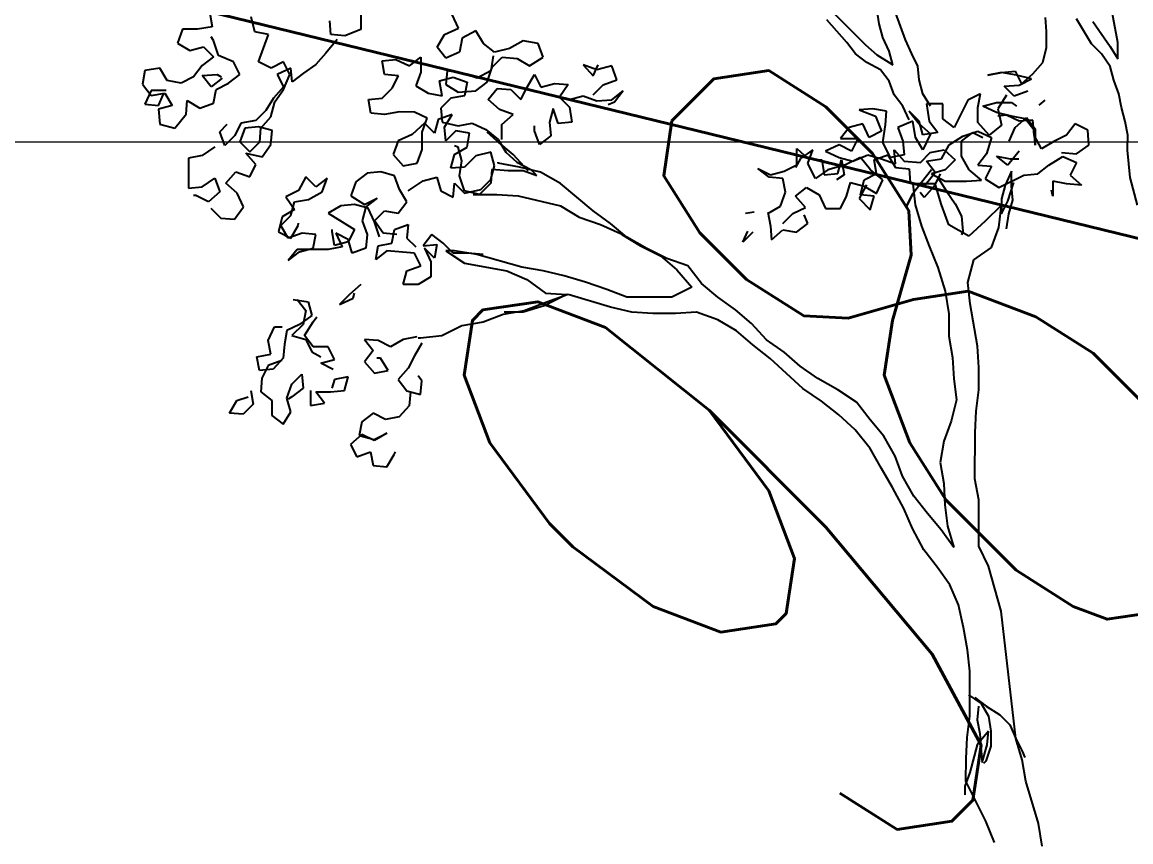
# Model space of a CAD drawing. Header units: millimetres. Extents: x 684983 to 685377, y 990360 to 990509.
# Drawn here: x 685062.654 to 685063.934, y 990445.231 to 990446.177 of the extents above; entities that cross this region are included whole.
import ezdxf

# ---------------------------------------------------------------- set-up
doc = ezdxf.new("R2010")
doc.units = ezdxf.units.MM
doc.header["$PDMODE"] = 35
doc.header["$PDSIZE"] = 0.2
for name, color, linetype, lineweight in [('BD', 1, 'Continuous', 40), ('grid', 8, 'Continuous', 9), ('GRID LEVELS', 7, 'Continuous', 13)]:
    doc.layers.add(name, color=color, linetype=linetype, lineweight=lineweight)
doc.layers.add('dim', color=7, linetype='Continuous')
doc.layers.add('TEAK', color=7, linetype='Continuous')
doc.styles.add('DIM', font='ARIALN.TTF', dxfattribs={"width": 0.8, "height": 1})
doc.styles.get("Standard").update_dxf_attribs({"font": 'RomanS'})
doc.dimstyles.get("Standard").update_dxf_attribs({"dimtxt": 1, "dimasz": 0.18, "dimexe": 0.18, "dimexo": 0.0625, "dimgap": 0.09, "dimtad": 0, "dimrnd": 0.05, "dimzin": 0, "dimdsep": 46, "dimtxsty": 'DIM', "dimcen": 0.09, "dimse1": 1, "dimse2": 1, "dimsd1": 1, "dimsd2": 1, "dimadec": 0, "dimazin": 0, "dimtfac": 1, "dimtix": 1, "dimtofl": 0, "dimtmove": 2, "dimatfit": 3, "dimfxl": 0, "dimtolj": 1, "dimtzin": 0, "dimarcsym": 0})

# ---------------------------------------------------------------- blocks, each defined once
blk = doc.blocks.new('*D27')
at = {"layer": 'Defpoints', "color": 0, "transparency": 16777216}
for p in [(685056.3962, 990448.8721), (685056.142, 990447.83), (685075.2439, 990443.1706)]:
    blk.add_point(p, dxfattribs=at)
at = {"layer": 'dim', "color": 0, "transparency": 16777216, "insert": (685065.9471, 990446.5424), "char_height": 1, "attachment_point": 5, "rotation": 346.2918, "style": 'DIM'}
blk.add_mtext('\\A1;19.65', dxfattribs=at)
blk = doc.blocks.new('A$C25655A80')
at = {"color": 62}
for p, q in [((-0.05552, 1.30454), (-0.06126, 1.33627)), ((-0.75437, 1.32729), (-0.75246, 1.31671)), ((-0.71977, 1.31284), (-0.72265, 1.32437)), ((-0.63805, 1.32718), (-0.63806, 1.31468)), ((-0.56308, 1.31558), (-0.56788, 1.32616)), ((-0.27372, 1.32685), (-0.24971, 1.30279)), ((-0.23912, 1.31913), (-0.24103, 1.33066)), ((-0.21894, 1.30661), (-0.22661, 1.32777)), ((-0.11031, 1.31324), (-0.11126, 1.32381)), ((-0.07571, 1.30359), (-0.08723, 1.32283)), ((-0.77553, 1.31481), (-0.77938, 1.30424)), ((-0.76399, 1.3148), (-0.77553, 1.31481)), ((-0.75246, 1.31671), (-0.76399, 1.3148)), ((-0.66114, 1.31086), (-0.66209, 1.32144)), ((-0.63806, 1.31468), (-0.65056, 1.30989)), ((-0.57366, 1.31078), (-0.56308, 1.31558)), ((-0.26413, 1.30473), (-0.27949, 1.32205)), ((-0.23624, 1.30855), (-0.23912, 1.31913)), ((-0.07473, 1.3209), (-0.06129, 1.30166)), ((-0.7515, 1.30614), (-0.75342, 1.30902)), ((-0.74767, 1.2946), (-0.7515, 1.30614)), ((-0.7092, 1.3109), (-0.71977, 1.31284)), ((-0.71691, 1.28976), (-0.7092, 1.3109)), ((-0.65633, 1.30701), (-0.665, 1.29644)), ((-0.65056, 1.30989), (-0.66114, 1.31086)), ((-0.57944, 1.30117), (-0.57366, 1.31078)), ((-0.5602, 1.30788), (-0.56214, 1.29731)), ((-0.54962, 1.31364), (-0.5602, 1.30788)), ((-0.54386, 1.30402), (-0.54962, 1.31364)), ((-0.5131, 1.30592), (-0.52368, 1.30016)), ((-0.50157, 1.30398), (-0.5131, 1.30592)), ((-0.23145, 1.29797), (-0.23624, 1.30855)), ((-0.21415, 1.29603), (-0.21894, 1.30661)), ((-0.11032, 1.30074), (-0.11031, 1.31324)), ((-0.77938, 1.30424), (-0.76978, 1.29846)), ((-0.76978, 1.29846), (-0.7592, 1.30134)), ((-0.7592, 1.30134), (-0.75152, 1.29364)), ((-0.57271, 1.29251), (-0.57944, 1.30117)), ((-0.56214, 1.29731), (-0.57271, 1.29251)), ((-0.53522, 1.29729), (-0.54386, 1.30402)), ((-0.52368, 1.30016), (-0.53522, 1.29729)), ((-0.49773, 1.29341), (-0.50157, 1.30398)), ((-0.2574, 1.29607), (-0.26413, 1.30473)), ((-0.24971, 1.30279), (-0.24106, 1.29509)), ((-0.22857, 1.28739), (-0.23145, 1.29797)), ((-0.11321, 1.28921), (-0.11032, 1.30074)), ((-0.06803, 1.2959), (-0.07571, 1.30359)), ((-0.06129, 1.30166), (-0.05553, 1.29204)), ((-0.05553, 1.29204), (-0.05552, 1.30454)), ((-0.75152, 1.29364), (-0.76017, 1.28692)), ((-0.73614, 1.28978), (-0.74767, 1.2946)), ((-0.73134, 1.28016), (-0.73614, 1.28978)), ((-0.7073, 1.28495), (-0.71691, 1.28976)), ((-0.69769, 1.28974), (-0.7073, 1.28495)), ((-0.69289, 1.28013), (-0.69769, 1.28974)), ((-0.665, 1.29644), (-0.67269, 1.2878)), ((-0.62174, 1.29064), (-0.61117, 1.29159)), ((-0.61983, 1.28006), (-0.62174, 1.29064)), ((-0.61117, 1.29159), (-0.6006, 1.28677)), ((-0.6006, 1.28677), (-0.59194, 1.29349)), ((-0.59194, 1.29349), (-0.59195, 1.28196)), ((-0.53618, 1.2944), (-0.53812, 1.28287)), ((-0.53715, 1.28575), (-0.52945, 1.29344)), ((-0.52945, 1.29344), (-0.51792, 1.29246)), ((-0.51792, 1.29246), (-0.50831, 1.28669)), ((-0.50831, 1.28669), (-0.49773, 1.29341)), ((-0.24876, 1.28933), (-0.2574, 1.29607)), ((-0.23819, 1.28356), (-0.24876, 1.28933)), ((-0.24106, 1.29509), (-0.23145, 1.28932)), ((-0.23145, 1.28932), (-0.22857, 1.28739)), ((-0.20935, 1.28641), (-0.21415, 1.29603)), ((-0.12091, 1.28056), (-0.11321, 1.28921)), ((-0.06131, 1.28628), (-0.06803, 1.2959)), ((-0.8044, 1.28311), (-0.80633, 1.27254)), ((-0.79286, 1.28503), (-0.8044, 1.28311)), ((-0.7871, 1.27541), (-0.79286, 1.28503)), ((-0.76017, 1.28692), (-0.76691, 1.27827)), ((-0.76018, 1.27923), (-0.74864, 1.28018)), ((-0.74864, 1.28018), (-0.74576, 1.27825)), ((-0.74, 1.27344), (-0.73134, 1.28016)), ((-0.69192, 1.28493), (-0.7025, 1.28014)), ((-0.7025, 1.28014), (-0.6977, 1.27052)), ((-0.69771, 1.2686), (-0.69289, 1.28013)), ((-0.69097, 1.27436), (-0.69192, 1.28493)), ((-0.68231, 1.28108), (-0.69097, 1.27436)), ((-0.67269, 1.2878), (-0.68231, 1.28108)), ((-0.60926, 1.27909), (-0.61983, 1.28006)), ((-0.59195, 1.28196), (-0.5958, 1.27139)), ((-0.57176, 1.2829), (-0.57273, 1.27233)), ((-0.56023, 1.28097), (-0.57176, 1.2829)), ((-0.5487, 1.27711), (-0.56023, 1.28097)), ((-0.53812, 1.28287), (-0.5487, 1.27711)), ((-0.54101, 1.27422), (-0.53715, 1.28575)), ((-0.46698, 1.28761), (-0.45929, 1.27895)), ((-0.4564, 1.28376), (-0.46698, 1.28761)), ((-0.45929, 1.27895), (-0.45544, 1.2876)), ((-0.44487, 1.28663), (-0.4564, 1.28376)), ((-0.44103, 1.27605), (-0.44487, 1.28663)), ((-0.23147, 1.2749), (-0.23819, 1.28356)), ((-0.2084, 1.27584), (-0.20935, 1.28641)), ((-0.15552, 1.27964), (-0.14494, 1.28155)), ((-0.14494, 1.28155), (-0.15552, 1.27964)), ((-0.14494, 1.28155), (-0.13437, 1.2825)), ((-0.13341, 1.27962), (-0.14494, 1.28155)), ((-0.13437, 1.2825), (-0.12957, 1.27288)), ((-0.12957, 1.27288), (-0.12091, 1.28056)), ((-0.05843, 1.2757), (-0.06131, 1.28628)), ((-0.80633, 1.27254), (-0.79961, 1.26388)), ((-0.77653, 1.27347), (-0.7871, 1.27541)), ((-0.76691, 1.27827), (-0.77653, 1.27347)), ((-0.75346, 1.27057), (-0.76018, 1.27923)), ((-0.7448, 1.27729), (-0.75346, 1.27057)), ((-0.74962, 1.26864), (-0.74, 1.27344)), ((-0.61407, 1.26948), (-0.60926, 1.27909)), ((-0.57754, 1.27522), (-0.56696, 1.27809)), ((-0.57562, 1.26368), (-0.57754, 1.27522)), ((-0.57273, 1.27233), (-0.56312, 1.26655)), ((-0.56696, 1.27809), (-0.55639, 1.27423)), ((-0.55639, 1.27423), (-0.55832, 1.26366)), ((-0.54967, 1.2675), (-0.54101, 1.27422)), ((-0.51025, 1.27035), (-0.50447, 1.27995)), ((-0.50447, 1.27995), (-0.49968, 1.27034)), ((-0.49968, 1.27034), (-0.4891, 1.27321)), ((-0.4891, 1.27321), (-0.47853, 1.27224)), ((-0.47853, 1.27224), (-0.48526, 1.26263)), ((-0.45931, 1.26453), (-0.45161, 1.27222)), ((-0.45161, 1.27222), (-0.44103, 1.27605)), ((-0.22763, 1.26432), (-0.23147, 1.2749)), ((-0.20552, 1.26526), (-0.2084, 1.27584)), ((-0.14303, 1.27097), (-0.1315, 1.27192)), ((-0.12188, 1.27672), (-0.13341, 1.27962)), ((-0.1315, 1.27192), (-0.12188, 1.27672)), ((-0.0546, 1.26512), (-0.05843, 1.2757)), ((-0.7996, 1.26773), (-0.80442, 1.25716)), ((-0.79961, 1.26388), (-0.78903, 1.2658)), ((-0.78807, 1.26772), (-0.7996, 1.26773)), ((-0.79385, 1.25619), (-0.78999, 1.26484)), ((-0.78903, 1.2658), (-0.78327, 1.25618)), ((-0.75155, 1.25807), (-0.74962, 1.26864)), ((-0.6977, 1.27052), (-0.7054, 1.26187)), ((-0.70444, 1.25899), (-0.69771, 1.2686)), ((-0.62177, 1.2618), (-0.61407, 1.26948)), ((-0.5958, 1.27139), (-0.5862, 1.26561)), ((-0.5862, 1.26561), (-0.57562, 1.26368)), ((-0.55832, 1.26366), (-0.5689, 1.26175)), ((-0.56312, 1.26655), (-0.54967, 1.2675)), ((-0.54006, 1.26076), (-0.53332, 1.26941)), ((-0.53332, 1.26941), (-0.52275, 1.26844)), ((-0.52275, 1.26844), (-0.51507, 1.26074)), ((-0.51507, 1.26074), (-0.51025, 1.27035)), ((-0.47757, 1.2607), (-0.467, 1.26358)), ((-0.467, 1.26358), (-0.45643, 1.25972)), ((-0.44489, 1.26067), (-0.43623, 1.2674)), ((-0.43623, 1.2674), (-0.44297, 1.25875)), ((-0.22091, 1.25566), (-0.22763, 1.26432)), ((-0.19976, 1.25564), (-0.20552, 1.26526)), ((-0.1613, 1.26522), (-0.17092, 1.26042)), ((-0.16323, 1.25465), (-0.1613, 1.26522)), ((-0.14112, 1.26424), (-0.14785, 1.25367)), ((-0.13535, 1.26327), (-0.14303, 1.27097)), ((-0.12477, 1.26711), (-0.13535, 1.26327)), ((-0.05268, 1.25455), (-0.0546, 1.26512)), ((-0.80442, 1.25716), (-0.79385, 1.25619)), ((-0.78327, 1.25618), (-0.79385, 1.2533)), ((-0.7727, 1.24944), (-0.77173, 1.26001)), ((-0.77173, 1.26001), (-0.76213, 1.25424)), ((-0.76213, 1.25424), (-0.75155, 1.25807)), ((-0.7054, 1.26187), (-0.71118, 1.25227)), ((-0.70734, 1.24746), (-0.70444, 1.25899)), ((-0.63234, 1.26085), (-0.62177, 1.2618)), ((-0.63043, 1.25027), (-0.63234, 1.26085)), ((-0.5689, 1.26175), (-0.57659, 1.25407)), ((-0.53141, 1.25306), (-0.54006, 1.26076)), ((-0.48526, 1.26263), (-0.47758, 1.25494)), ((-0.47758, 1.25494), (-0.47567, 1.2434)), ((-0.45643, 1.25972), (-0.44489, 1.26067)), ((-0.44297, 1.25875), (-0.44778, 1.25683)), ((-0.21611, 1.24508), (-0.22091, 1.25566)), ((-0.20264, 1.25757), (-0.20073, 1.24411)), ((-0.19015, 1.25756), (-0.20264, 1.25757)), ((-0.19016, 1.24602), (-0.19015, 1.25756)), ((-0.17092, 1.26042), (-0.18151, 1.23928)), ((-0.16324, 1.24311), (-0.16323, 1.25465)), ((-0.15939, 1.25561), (-0.14881, 1.25848)), ((-0.14882, 1.25079), (-0.15939, 1.25561)), ((-0.14881, 1.25848), (-0.13728, 1.25847)), ((-0.13728, 1.25847), (-0.13343, 1.25558)), ((-0.11613, 1.25653), (-0.11132, 1.26037)), ((-0.04981, 1.24397), (-0.05268, 1.25455)), ((-0.79385, 1.2533), (-0.7929, 1.24177)), ((-0.78137, 1.23887), (-0.7727, 1.24944)), ((-0.71118, 1.25227), (-0.71888, 1.24458)), ((-0.71504, 1.23881), (-0.70734, 1.24746)), ((-0.61986, 1.2493), (-0.63043, 1.25027)), ((-0.60832, 1.25121), (-0.61986, 1.2493)), ((-0.59678, 1.2512), (-0.60832, 1.25121)), ((-0.58718, 1.24638), (-0.59678, 1.2512)), ((-0.59103, 1.23581), (-0.58718, 1.24638)), ((-0.56795, 1.24925), (-0.57853, 1.24542)), ((-0.57659, 1.25407), (-0.57564, 1.24349)), ((-0.57372, 1.23964), (-0.56795, 1.24925)), ((-0.52084, 1.24921), (-0.53141, 1.25306)), ((-0.5295, 1.24153), (-0.52084, 1.24921)), ((-0.49008, 1.25399), (-0.49297, 1.24341)), ((-0.48624, 1.24245), (-0.49008, 1.25399)), ((-0.24398, 1.25376), (-0.25456, 1.25281)), ((-0.25456, 1.25281), (-0.24207, 1.24799)), ((-0.23341, 1.25183), (-0.24398, 1.25376)), ((-0.24207, 1.24799), (-0.23727, 1.23645)), ((-0.23438, 1.24126), (-0.23341, 1.25183)), ((-0.21611, 1.25181), (-0.20843, 1.24219)), ((-0.20843, 1.24412), (-0.21611, 1.25181)), ((-0.18151, 1.23928), (-0.19016, 1.24602)), ((-0.13729, 1.2479), (-0.14882, 1.25079)), ((-0.14113, 1.24886), (-0.14786, 1.24791)), ((-0.14785, 1.25367), (-0.14498, 1.24117)), ((-0.13152, 1.24405), (-0.14113, 1.24886)), ((-0.12671, 1.24596), (-0.13729, 1.2479)), ((-0.13441, 1.23924), (-0.12575, 1.24692)), ((-0.11999, 1.23731), (-0.12671, 1.24596)), ((-0.12575, 1.24692), (-0.11903, 1.23827)), ((-0.7929, 1.24177), (-0.78137, 1.23887)), ((-0.74676, 1.23596), (-0.74099, 1.24172)), ((-0.73041, 1.24267), (-0.73523, 1.23306)), ((-0.72753, 1.23882), (-0.73139, 1.22825)), ((-0.71888, 1.24458), (-0.73041, 1.24267)), ((-0.71696, 1.23977), (-0.72753, 1.23882)), ((-0.70639, 1.23688), (-0.71696, 1.23977)), ((-0.71601, 1.22824), (-0.71504, 1.23881)), ((-0.5891, 1.24254), (-0.59872, 1.2339)), ((-0.58142, 1.23484), (-0.5891, 1.24254)), ((-0.57853, 1.24542), (-0.58142, 1.23484)), ((-0.57564, 1.24349), (-0.56315, 1.2406)), ((-0.57277, 1.22907), (-0.57372, 1.23964)), ((-0.56315, 1.2406), (-0.55257, 1.24251)), ((-0.55257, 1.24251), (-0.542, 1.23769)), ((-0.542, 1.23769), (-0.5324, 1.22999)), ((-0.52951, 1.22999), (-0.5295, 1.24153)), ((-0.50451, 1.2367), (-0.50451, 1.24054)), ((-0.49297, 1.24341), (-0.49202, 1.23284)), ((-0.47567, 1.2434), (-0.48624, 1.24245)), ((-0.26226, 1.23936), (-0.269, 1.23071)), ((-0.25169, 1.24223), (-0.26226, 1.23936)), ((-0.24689, 1.23165), (-0.25169, 1.24223)), ((-0.23632, 1.2278), (-0.23438, 1.24126)), ((-0.21323, 1.24412), (-0.22477, 1.23932)), ((-0.22477, 1.23932), (-0.22094, 1.22875)), ((-0.21132, 1.23162), (-0.21323, 1.24412)), ((-0.20555, 1.23354), (-0.20843, 1.24412)), ((-0.20843, 1.24219), (-0.19978, 1.23449)), ((-0.20073, 1.24411), (-0.19401, 1.23545)), ((-0.1546, 1.23349), (-0.16324, 1.24311)), ((-0.14498, 1.24117), (-0.1546, 1.23349)), ((-0.13923, 1.22867), (-0.13441, 1.23924)), ((-0.12095, 1.245), (-0.13152, 1.24405)), ((-0.12, 1.23346), (-0.12095, 1.245)), ((-0.11903, 1.23827), (-0.11904, 1.22577)), ((-0.08826, 1.24208), (-0.095, 1.23344)), ((-0.07866, 1.23727), (-0.08826, 1.24208)), ((-0.0479, 1.23339), (-0.04981, 1.24397)), ((-0.74293, 1.22538), (-0.74676, 1.23596)), ((-0.73523, 1.23306), (-0.74293, 1.22538)), ((-0.70736, 1.22631), (-0.70639, 1.23688)), ((-0.6093, 1.2291), (-0.61316, 1.21853)), ((-0.59872, 1.2339), (-0.6093, 1.2291)), ((-0.59104, 1.22236), (-0.59103, 1.23581)), ((-0.56507, 1.23675), (-0.57277, 1.22907)), ((-0.5545, 1.23482), (-0.56507, 1.23675)), ((-0.55643, 1.22425), (-0.5545, 1.23482)), ((-0.53336, 1.22903), (-0.54104, 1.23577)), ((-0.52087, 1.21845), (-0.53336, 1.22903)), ((-0.5324, 1.22999), (-0.52664, 1.22037)), ((-0.50068, 1.22612), (-0.50451, 1.2367)), ((-0.49202, 1.23284), (-0.50068, 1.22612)), ((-0.269, 1.23071), (-0.25554, 1.2307)), ((-0.25554, 1.2307), (-0.26036, 1.22109)), ((-0.23727, 1.23645), (-0.24689, 1.23165)), ((-0.20556, 1.222), (-0.21132, 1.23162)), ((-0.19978, 1.23449), (-0.20556, 1.222)), ((-0.19401, 1.23545), (-0.20555, 1.23354)), ((-0.18537, 1.22583), (-0.17479, 1.23255)), ((-0.17575, 1.2287), (-0.1671, 1.23543)), ((-0.17479, 1.23255), (-0.16325, 1.23638)), ((-0.1671, 1.23543), (-0.15941, 1.23157)), ((-0.16325, 1.23638), (-0.15268, 1.23157)), ((-0.15268, 1.23157), (-0.15654, 1.21907)), ((-0.11424, 1.22288), (-0.12, 1.23346)), ((-0.11904, 1.22577), (-0.11999, 1.23731)), ((-0.095, 1.23344), (-0.10462, 1.22864)), ((-0.0777, 1.22573), (-0.07866, 1.23727)), ((-0.04791, 1.22186), (-0.0479, 1.23339)), ((-0.75062, 1.22442), (-0.76024, 1.2177)), ((-0.73139, 1.22825), (-0.7237, 1.22055)), ((-0.7237, 1.22055), (-0.71601, 1.22824)), ((-0.71409, 1.2167), (-0.70736, 1.22631)), ((-0.5949, 1.21179), (-0.59104, 1.22236)), ((-0.56316, 1.22425), (-0.56605, 1.22522)), ((-0.56605, 1.21849), (-0.55643, 1.22425)), ((-0.56029, 1.21368), (-0.56316, 1.22425)), ((-0.53817, 1.22038), (-0.54971, 1.21751)), ((-0.5353, 1.20981), (-0.53817, 1.22038)), ((-0.52664, 1.22037), (-0.51799, 1.21268)), ((-0.30266, 1.21056), (-0.30265, 1.22305)), ((-0.30265, 1.22305), (-0.29401, 1.21535)), ((-0.29016, 1.22208), (-0.29978, 1.21536)), ((-0.29401, 1.21151), (-0.29016, 1.22208)), ((-0.26997, 1.22591), (-0.28054, 1.22111)), ((-0.28054, 1.22111), (-0.26997, 1.21629)), ((-0.26036, 1.22109), (-0.26997, 1.22591)), ((-0.23056, 1.21626), (-0.23632, 1.2278)), ((-0.22767, 1.22202), (-0.21999, 1.21336)), ((-0.22672, 1.21145), (-0.22767, 1.22202)), ((-0.22094, 1.22875), (-0.21998, 1.21817)), ((-0.1998, 1.22008), (-0.18922, 1.22199)), ((-0.19115, 1.21526), (-0.18537, 1.22583)), ((-0.18922, 1.22199), (-0.18057, 1.21429)), ((-0.17577, 1.21717), (-0.17575, 1.2287)), ((-0.13154, 1.22097), (-0.1402, 1.21041)), ((-0.10462, 1.22864), (-0.11424, 1.22288)), ((-0.08732, 1.21901), (-0.0777, 1.22573)), ((-0.046, 1.20071), (-0.04791, 1.22186)), ((-0.77081, 1.21579), (-0.77083, 1.19272)), ((-0.76024, 1.2177), (-0.77081, 1.21579)), ((-0.72659, 1.2196), (-0.71409, 1.2167)), ((-0.71891, 1.21094), (-0.72659, 1.2196)), ((-0.61316, 1.21853), (-0.60547, 1.20987)), ((-0.60547, 1.20987), (-0.5949, 1.21179)), ((-0.56895, 1.20792), (-0.56605, 1.21849)), ((-0.56222, 1.20214), (-0.56029, 1.21368)), ((-0.54971, 1.21751), (-0.55837, 1.20887)), ((-0.50935, 1.20594), (-0.52087, 1.21845)), ((-0.51799, 1.21268), (-0.50742, 1.2069)), ((-0.29978, 1.21536), (-0.30363, 1.20863)), ((-0.29401, 1.21535), (-0.28343, 1.21438)), ((-0.28343, 1.21438), (-0.28152, 1.20285)), ((-0.27095, 1.2038), (-0.26805, 1.21437)), ((-0.26997, 1.21629), (-0.2594, 1.2134)), ((-0.26805, 1.21437), (-0.26614, 1.20283)), ((-0.25363, 1.21628), (-0.26517, 1.21052)), ((-0.2594, 1.2134), (-0.24786, 1.2182)), ((-0.24595, 1.20666), (-0.25363, 1.21628)), ((-0.24786, 1.2182), (-0.23729, 1.2153)), ((-0.24306, 1.21435), (-0.23248, 1.21818)), ((-0.24115, 1.20377), (-0.24306, 1.21435)), ((-0.23729, 1.2153), (-0.22672, 1.21145)), ((-0.23248, 1.21818), (-0.22672, 1.20856)), ((-0.21998, 1.21817), (-0.23056, 1.21626)), ((-0.21999, 1.21336), (-0.20749, 1.21239)), ((-0.20749, 1.21239), (-0.1998, 1.22008)), ((-0.20269, 1.21335), (-0.19115, 1.21526)), ((-0.19596, 1.20469), (-0.20269, 1.21335)), ((-0.18057, 1.21429), (-0.18827, 1.20661)), ((-0.17001, 1.20659), (-0.17577, 1.21717)), ((-0.15654, 1.21907), (-0.16327, 1.21043)), ((-0.14885, 1.21714), (-0.13828, 1.21521)), ((-0.1402, 1.21041), (-0.14885, 1.21714)), ((-0.13828, 1.21521), (-0.13155, 1.21521)), ((-0.10848, 1.21038), (-0.0979, 1.2171)), ((-0.09886, 1.21998), (-0.08732, 1.21901)), ((-0.0979, 1.2171), (-0.08733, 1.21228)), ((-0.08733, 1.21228), (-0.09215, 1.20267)), ((-0.74199, 1.19654), (-0.73429, 1.20518)), ((-0.73429, 1.20518), (-0.72372, 1.20133)), ((-0.72372, 1.20133), (-0.71891, 1.21094)), ((-0.63336, 1.20413), (-0.64201, 1.19741)), ((-0.62278, 1.20508), (-0.63336, 1.20413)), ((-0.61221, 1.20219), (-0.62278, 1.20508)), ((-0.55837, 1.20887), (-0.56895, 1.20792)), ((-0.53722, 1.20693), (-0.5382, 1.19635)), ((-0.53819, 1.19924), (-0.5353, 1.20981)), ((-0.52473, 1.20595), (-0.53722, 1.20693)), ((-0.51319, 1.20594), (-0.52473, 1.20595)), ((-0.50262, 1.20209), (-0.51319, 1.20594)), ((-0.50742, 1.2069), (-0.50358, 1.20305)), ((-0.33247, 1.2077), (-0.32286, 1.20288)), ((-0.32382, 1.20096), (-0.33247, 1.2077)), ((-0.32286, 1.20288), (-0.31228, 1.20576)), ((-0.31228, 1.20576), (-0.30266, 1.21056)), ((-0.28825, 1.19997), (-0.29401, 1.21151)), ((-0.27863, 1.20669), (-0.28825, 1.19997)), ((-0.28152, 1.20285), (-0.27095, 1.2038)), ((-0.26517, 1.21052), (-0.27863, 1.20669)), ((-0.25076, 1.19897), (-0.24115, 1.20377)), ((-0.23634, 1.19896), (-0.24595, 1.20666)), ((-0.22672, 1.20856), (-0.21615, 1.20759)), ((-0.21615, 1.20759), (-0.2152, 1.19702)), ((-0.19885, 1.20662), (-0.20655, 1.19701)), ((-0.20366, 1.19508), (-0.19596, 1.20469)), ((-0.18827, 1.20661), (-0.19885, 1.20373)), ((-0.19885, 1.20373), (-0.18828, 1.19795)), ((-0.19212, 1.20373), (-0.19694, 1.19412)), ((-0.1604, 1.19889), (-0.17001, 1.20659)), ((-0.16327, 1.21043), (-0.1527, 1.20946)), ((-0.1527, 1.20946), (-0.15752, 1.19985)), ((-0.13732, 1.2056), (-0.14214, 1.19503)), ((-0.13733, 1.19406), (-0.13732, 1.2056)), ((-0.12771, 1.20271), (-0.11714, 1.20366)), ((-0.11714, 1.20366), (-0.10848, 1.21038)), ((-0.76026, 1.19367), (-0.75064, 1.20039)), ((-0.75064, 1.20039), (-0.7468, 1.18981)), ((-0.73335, 1.18884), (-0.74199, 1.19654)), ((-0.68046, 1.20129), (-0.68624, 1.19072)), ((-0.67278, 1.19359), (-0.68046, 1.20129)), ((-0.66412, 1.20031), (-0.67278, 1.19359)), ((-0.66798, 1.18974), (-0.66412, 1.20031)), ((-0.64201, 1.19741), (-0.64587, 1.18684)), ((-0.60837, 1.19161), (-0.61221, 1.20219)), ((-0.60165, 1.19064), (-0.5901, 1.19832)), ((-0.5901, 1.19832), (-0.57953, 1.2012)), ((-0.57953, 1.2012), (-0.57665, 1.19062)), ((-0.56704, 1.1858), (-0.56607, 1.19638)), ((-0.56607, 1.19638), (-0.55839, 1.18868)), ((-0.55839, 1.1906), (-0.56222, 1.20214)), ((-0.5382, 1.19635), (-0.54685, 1.18771)), ((-0.54589, 1.19155), (-0.53819, 1.19924)), ((-0.31325, 1.19999), (-0.32382, 1.20096)), ((-0.31133, 1.18942), (-0.31325, 1.19999)), ((-0.26614, 1.20283), (-0.27191, 1.19899)), ((-0.26423, 1.18649), (-0.26134, 1.19706)), ((-0.26134, 1.19706), (-0.25077, 1.19417)), ((-0.24884, 1.19513), (-0.25462, 1.18456)), ((-0.25366, 1.18744), (-0.25076, 1.19897)), ((-0.24116, 1.18839), (-0.23634, 1.19896)), ((-0.2152, 1.19702), (-0.20366, 1.19508)), ((-0.20655, 1.19701), (-0.21328, 1.18836)), ((-0.19405, 1.20084), (-0.18733, 1.19026)), ((-0.18828, 1.19795), (-0.17194, 1.19794)), ((-0.17194, 1.19794), (-0.1604, 1.19889)), ((-0.15752, 1.19985), (-0.14695, 1.19311)), ((-0.14695, 1.19311), (-0.12771, 1.20271)), ((-0.14214, 1.19503), (-0.14503, 1.18446)), ((-0.14023, 1.18253), (-0.13541, 1.19694)), ((-0.10561, 1.19788), (-0.10562, 1.18634)), ((-0.09504, 1.19595), (-0.10561, 1.19788)), ((-0.0835, 1.19497), (-0.09504, 1.19595)), ((-0.09215, 1.20267), (-0.0835, 1.19497)), ((-0.04026, 1.17955), (-0.046, 1.20071)), ((-0.77083, 1.19272), (-0.76026, 1.19367)), ((-0.76507, 1.18695), (-0.76699, 1.18695)), ((-0.75546, 1.18213), (-0.76507, 1.18695)), ((-0.7468, 1.18981), (-0.75546, 1.18213)), ((-0.72855, 1.17826), (-0.73335, 1.18884)), ((-0.68624, 1.19072), (-0.69586, 1.18592)), ((-0.67856, 1.18398), (-0.66798, 1.18974)), ((-0.64587, 1.18684), (-0.6353, 1.1801)), ((-0.60262, 1.18199), (-0.60837, 1.19161)), ((-0.57665, 1.19062), (-0.56704, 1.1858)), ((-0.55839, 1.18868), (-0.54589, 1.19155)), ((-0.54685, 1.18771), (-0.55839, 1.1906)), ((-0.55166, 1.18771), (-0.5334, 1.1877)), ((-0.5334, 1.1877), (-0.51706, 1.18672)), ((-0.51706, 1.18672), (-0.48438, 1.179)), ((-0.31519, 1.17884), (-0.31133, 1.18942)), ((-0.30365, 1.18652), (-0.29499, 1.19325)), ((-0.29596, 1.17787), (-0.30365, 1.18652)), ((-0.29499, 1.19325), (-0.28538, 1.18747)), ((-0.28538, 1.18747), (-0.28058, 1.17689)), ((-0.26905, 1.17688), (-0.26423, 1.18649)), ((-0.24308, 1.18647), (-0.25366, 1.18744)), ((-0.25077, 1.19417), (-0.24116, 1.18839)), ((-0.24598, 1.1759), (-0.24308, 1.18647)), ((-0.2181, 1.17876), (-0.21328, 1.18836)), ((-0.21328, 1.18836), (-0.2181, 1.17876)), ((-0.20463, 1.18547), (-0.20751, 1.18932)), ((-0.19694, 1.19412), (-0.20463, 1.18547)), ((-0.18733, 1.19026), (-0.18061, 1.18064)), ((-0.13638, 1.18349), (-0.13733, 1.19406)), ((-0.10562, 1.18634), (-0.10658, 1.19115)), ((-0.73529, 1.16865), (-0.72855, 1.17826)), ((-0.69586, 1.18592), (-0.68914, 1.1763)), ((-0.69203, 1.1715), (-0.68913, 1.18207)), ((-0.68913, 1.18207), (-0.67856, 1.18398)), ((-0.65357, 1.17915), (-0.66319, 1.1734)), ((-0.64299, 1.18011), (-0.65357, 1.17915)), ((-0.63242, 1.17721), (-0.64299, 1.18011)), ((-0.63434, 1.17818), (-0.63724, 1.1676)), ((-0.6353, 1.1801), (-0.62568, 1.1849)), ((-0.62568, 1.1849), (-0.63434, 1.17818)), ((-0.60935, 1.17335), (-0.60262, 1.18199)), ((-0.48438, 1.179), (-0.46997, 1.17033)), ((-0.32481, 1.17309), (-0.31519, 1.17884)), ((-0.30558, 1.17307), (-0.29596, 1.17787)), ((-0.25462, 1.18456), (-0.24598, 1.1759)), ((-0.18061, 1.18064), (-0.17581, 1.17103)), ((-0.14503, 1.18446), (-0.14504, 1.17292)), ((-0.14504, 1.17292), (-0.14023, 1.18253)), ((-0.13928, 1.17292), (-0.13638, 1.18349)), ((-0.75354, 1.17732), (-0.74586, 1.16963)), ((-0.74586, 1.16963), (-0.73529, 1.16865)), ((-0.69876, 1.17054), (-0.70165, 1.15901)), ((-0.69972, 1.16382), (-0.69203, 1.1715)), ((-0.68914, 1.1763), (-0.69876, 1.17054)), ((-0.66319, 1.1734), (-0.65262, 1.16666)), ((-0.62762, 1.16663), (-0.63242, 1.17721)), ((-0.62762, 1.1676), (-0.61993, 1.17528)), ((-0.61993, 1.17528), (-0.60935, 1.17335)), ((-0.46997, 1.17033), (-0.45363, 1.16455)), ((-0.33538, 1.17406), (-0.34211, 1.1731)), ((-0.32481, 1.17405), (-0.32289, 1.16347)), ((-0.31328, 1.16538), (-0.30558, 1.17307)), ((-0.29405, 1.16537), (-0.29693, 1.1721)), ((-0.28058, 1.17689), (-0.26905, 1.17688)), ((-0.17581, 1.17103), (-0.17486, 1.15949)), ((-0.14121, 1.16138), (-0.13928, 1.17292)), ((-0.69396, 1.1542), (-0.69972, 1.16382)), ((-0.69204, 1.1542), (-0.68627, 1.1638)), ((-0.68627, 1.1638), (-0.68626, 1.16573)), ((-0.66031, 1.15897), (-0.66031, 1.1609)), ((-0.65262, 1.16666), (-0.64301, 1.16088)), ((-0.64301, 1.16088), (-0.64783, 1.15127)), ((-0.63724, 1.1676), (-0.6334, 1.15703)), ((-0.6209, 1.15798), (-0.62762, 1.1676)), ((-0.62379, 1.15509), (-0.62762, 1.16663)), ((-0.61418, 1.15028), (-0.61225, 1.16085)), ((-0.61225, 1.16085), (-0.60167, 1.16469)), ((-0.60167, 1.16469), (-0.60264, 1.15411)), ((-0.45363, 1.16455), (-0.43826, 1.15781)), ((-0.32289, 1.16347), (-0.32194, 1.1529)), ((-0.32194, 1.1529), (-0.31328, 1.16058)), ((-0.31328, 1.16058), (-0.30271, 1.15865)), ((-0.30271, 1.15865), (-0.29405, 1.16537)), ((-0.70165, 1.15901), (-0.69204, 1.1542)), ((-0.68339, 1.15803), (-0.69396, 1.1542)), ((-0.67281, 1.15706), (-0.68339, 1.15803)), ((-0.67475, 1.14649), (-0.67281, 1.15706)), ((-0.6584, 1.1484), (-0.66031, 1.15897)), ((-0.65743, 1.15801), (-0.65264, 1.14743)), ((-0.64782, 1.15319), (-0.65743, 1.15801)), ((-0.64495, 1.14262), (-0.64782, 1.15319)), ((-0.6334, 1.15703), (-0.63437, 1.14645)), ((-0.61033, 1.157), (-0.6209, 1.15798)), ((-0.60264, 1.15411), (-0.59592, 1.14738)), ((-0.58341, 1.15698), (-0.59015, 1.14833)), ((-0.57477, 1.15024), (-0.58341, 1.15698)), ((-0.43826, 1.15781), (-0.43729, 1.15685)), ((-0.43729, 1.15685), (-0.42288, 1.14818)), ((-0.34405, 1.15099), (-0.3402, 1.15964)), ((-0.33636, 1.15868), (-0.34405, 1.15099)), ((-0.17486, 1.15949), (-0.17582, 1.15661)), ((-0.68724, 1.14554), (-0.69398, 1.13689)), ((-0.69398, 1.13689), (-0.68532, 1.14362)), ((-0.66321, 1.14552), (-0.68724, 1.14554)), ((-0.68532, 1.14362), (-0.67475, 1.14649)), ((-0.65264, 1.14743), (-0.66321, 1.14552)), ((-0.64783, 1.15127), (-0.6584, 1.1484)), ((-0.63437, 1.14645), (-0.64495, 1.14262)), ((-0.62669, 1.13779), (-0.62476, 1.14837)), ((-0.61803, 1.14452), (-0.62669, 1.13779)), ((-0.62476, 1.14837), (-0.61418, 1.15028)), ((-0.59688, 1.14257), (-0.61803, 1.14452)), ((-0.59015, 1.14833), (-0.57957, 1.14929)), ((-0.58919, 1.14641), (-0.58439, 1.13583)), ((-0.58151, 1.13871), (-0.58919, 1.14641)), ((-0.57957, 1.14929), (-0.58151, 1.13871)), ((-0.56708, 1.14255), (-0.57477, 1.15024)), ((-0.56612, 1.14447), (-0.57285, 1.14447)), ((-0.57285, 1.14447), (-0.55844, 1.13485)), ((-0.54882, 1.14157), (-0.56612, 1.14447)), ((-0.42288, 1.14818), (-0.40751, 1.14048)), ((-0.59209, 1.13296), (-0.59688, 1.14257)), ((-0.58439, 1.13583), (-0.5844, 1.1243)), ((-0.55555, 1.14254), (-0.56708, 1.14255)), ((-0.54401, 1.14156), (-0.55555, 1.14254)), ((-0.51422, 1.13192), (-0.54882, 1.14157)), ((-0.40751, 1.14048), (-0.39502, 1.12989)), ((-0.60556, 1.11855), (-0.60266, 1.12912)), ((-0.60266, 1.12912), (-0.59209, 1.13296)), ((-0.55844, 1.13485), (-0.52576, 1.12905)), ((-0.52576, 1.12905), (-0.51039, 1.12231)), ((-0.49788, 1.12902), (-0.51422, 1.13192)), ((-0.48154, 1.12516), (-0.49788, 1.12902)), ((-0.39502, 1.12989), (-0.3835, 1.11642)), ((-0.63824, 1.11858), (-0.6469, 1.1109)), ((-0.59402, 1.11854), (-0.60556, 1.11855)), ((-0.5844, 1.1243), (-0.59402, 1.11854)), ((-0.51039, 1.12231), (-0.49598, 1.11172)), ((-0.46521, 1.12034), (-0.48154, 1.12516)), ((-0.44887, 1.11456), (-0.46521, 1.12034)), ((-0.6469, 1.1109), (-0.6546, 1.10321)), ((-0.64402, 1.10801), (-0.64305, 1.11185)), ((-0.47963, 1.11074), (-0.49695, 1.10211)), ((-0.49598, 1.11172), (-0.47963, 1.11074)), ((-0.43349, 1.10878), (-0.44887, 1.11456)), ((-0.3835, 1.11642), (-0.39889, 1.10875)), ((-0.69016, 1.10709), (-0.67863, 1.10516)), ((-0.68728, 1.10709), (-0.68056, 1.09843)), ((-0.67863, 1.10516), (-0.67575, 1.09458)), ((-0.6546, 1.10321), (-0.64402, 1.10801)), ((-0.49695, 1.10211), (-0.51329, 1.09732)), ((-0.39889, 1.10875), (-0.43349, 1.10878)), ((-0.67575, 1.09458), (-0.68537, 1.08786)), ((-0.68056, 1.09843), (-0.68249, 1.08786)), ((-0.6748, 1.08977), (-0.67191, 1.09362)), ((-0.51329, 1.09732), (-0.52771, 1.09733)), ((-0.70942, 1.07539), (-0.7046, 1.08595)), ((-0.7046, 1.08595), (-0.69883, 1.08595)), ((-0.68537, 1.08786), (-0.69499, 1.08306)), ((-0.68249, 1.08786), (-0.69115, 1.07921)), ((-0.68154, 1.0792), (-0.6748, 1.08977)), ((-0.7075, 1.06481), (-0.70942, 1.07539)), ((-0.69499, 1.08306), (-0.69692, 1.07249)), ((-0.69115, 1.07921), (-0.68058, 1.07632)), ((-0.67482, 1.07055), (-0.68154, 1.0792)), ((-0.68058, 1.07632), (-0.67578, 1.0667)), ((-0.6354, 1.07628), (-0.62868, 1.06762)), ((-0.62482, 1.07531), (-0.6354, 1.07628)), ((-0.61521, 1.07049), (-0.62482, 1.07531)), ((-0.6056, 1.07625), (-0.61521, 1.07049)), ((-0.59502, 1.07816), (-0.6056, 1.07625)), ((-0.69692, 1.07249), (-0.69789, 1.06192)), ((-0.67578, 1.0667), (-0.66905, 1.06285)), ((-0.66328, 1.07054), (-0.67482, 1.07055)), ((-0.65848, 1.06092), (-0.66328, 1.07054)), ((-0.62868, 1.06762), (-0.63541, 1.05898)), ((-0.59118, 1.07335), (-0.59696, 1.06375)), ((-0.71808, 1.0629), (-0.7075, 1.06481)), ((-0.71617, 1.05232), (-0.71808, 1.0629)), ((-0.69886, 1.05999), (-0.70944, 1.05616)), ((-0.69789, 1.06192), (-0.70559, 1.05327)), ((-0.66906, 1.05804), (-0.65848, 1.06092)), ((-0.63541, 1.05898), (-0.62773, 1.05032)), ((-0.62291, 1.06185), (-0.6258, 1.06185)), ((-0.61715, 1.05223), (-0.62291, 1.06185)), ((-0.59696, 1.06375), (-0.60177, 1.05414)), ((-0.70559, 1.05327), (-0.71617, 1.05232)), ((-0.70944, 1.05616), (-0.71425, 1.04655)), ((-0.65945, 1.05323), (-0.66906, 1.05804)), ((-0.62773, 1.05032), (-0.61715, 1.05223)), ((-0.60177, 1.05414), (-0.60947, 1.04549)), ((-0.71425, 1.04655), (-0.71522, 1.03598)), ((-0.69504, 1.03115), (-0.69118, 1.04172)), ((-0.69118, 1.04172), (-0.68349, 1.04941)), ((-0.68349, 1.04941), (-0.68253, 1.03883)), ((-0.6585, 1.04554), (-0.66042, 1.03881)), ((-0.64792, 1.04745), (-0.6585, 1.04554)), ((-0.65081, 1.03688), (-0.64792, 1.04745)), ((-0.60947, 1.04549), (-0.60275, 1.03684)), ((-0.59121, 1.04452), (-0.59409, 1.04836)), ((-0.59218, 1.03394), (-0.59121, 1.04452)), ((-0.72291, 1.03695), (-0.721, 1.02637)), ((-0.71522, 1.03598), (-0.70658, 1.02924)), ((-0.68253, 1.03883), (-0.69119, 1.03211)), ((-0.67677, 1.0369), (-0.67678, 1.02537)), ((-0.67292, 1.03594), (-0.66139, 1.03593)), ((-0.6662, 1.02728), (-0.67292, 1.03594)), ((-0.66139, 1.03593), (-0.65081, 1.03688)), ((-0.60275, 1.03684), (-0.59218, 1.03394)), ((-0.59987, 1.03587), (-0.60084, 1.0253)), ((-0.73927, 1.01966), (-0.73349, 1.02926)), ((-0.73349, 1.02926), (-0.72484, 1.03214)), ((-0.721, 1.02637), (-0.7287, 1.01869)), ((-0.70658, 1.02924), (-0.70659, 1.0177)), ((-0.69216, 1.02058), (-0.69504, 1.03115)), ((-0.69119, 1.03211), (-0.69408, 1.03019)), ((-0.67678, 1.02537), (-0.6662, 1.02728)), ((-0.60084, 1.0253), (-0.60853, 1.01665)), ((-0.7287, 1.01869), (-0.73927, 1.01966)), ((-0.70659, 1.0177), (-0.69794, 1.01097)), ((-0.69794, 1.01097), (-0.69216, 1.02058)), ((-0.62872, 1.01956), (-0.63738, 1.01283)), ((-0.61911, 1.01474), (-0.62872, 1.01956)), ((-0.60853, 1.01665), (-0.61911, 1.01474)), ((-0.63738, 1.01283), (-0.63931, 1.00226)), ((-0.63739, 1.00322), (-0.64604, 0.99554)), ((-0.63931, 1.00226), (-0.62778, 0.99937)), ((-0.62778, 0.99841), (-0.63739, 1.00322)), ((-0.61816, 1.00417), (-0.62778, 0.99841)), ((-0.62778, 0.99937), (-0.61816, 1.00417)), ((-0.64604, 0.99554), (-0.64125, 0.98592)), ((-0.64125, 0.98592), (-0.63067, 0.98976)), ((-0.63067, 0.98976), (-0.62876, 0.97918)), ((-0.61818, 0.97821), (-0.61241, 0.98782)), ((-0.61241, 0.98782), (-0.61144, 0.98974)), ((-0.62876, 0.97918), (-0.61818, 0.97821))]:
    blk.add_line(p, q, dxfattribs=at)
for p, q in [((-0.53241, 1.21173), (-0.53241, 1.21269)), ((-0.51607, 1.20883), (-0.53241, 1.21173)), ((-0.49974, 1.20497), (-0.51607, 1.20883)), ((-0.48436, 1.1963), (-0.49974, 1.20497)), ((-0.45939, 1.17513), (-0.48436, 1.1963)), ((-0.21328, 1.19605), (-0.21137, 1.17971)), ((-0.19597, 1.19604), (-0.21328, 1.19605)), ((-0.19118, 1.17969), (-0.19597, 1.19604)), ((-0.21137, 1.17971), (-0.20658, 1.16336)), ((-0.18543, 1.16431), (-0.19118, 1.17969)), ((-0.14504, 1.17965), (-0.15755, 1.16716)), ((-0.14698, 1.16235), (-0.14504, 1.17965)), ((-0.44594, 1.16551), (-0.45939, 1.17513)), ((-0.43345, 1.15492), (-0.44594, 1.16551)), ((-0.20658, 1.16336), (-0.20082, 1.14798)), ((-0.17005, 1.15564), (-0.18543, 1.16431)), ((-0.15755, 1.16716), (-0.17005, 1.15564)), ((-0.15276, 1.14697), (-0.14698, 1.16235)), ((-0.41808, 1.14625), (-0.43345, 1.15492)), ((-0.4027, 1.13855), (-0.41808, 1.14625)), ((-0.20082, 1.14798), (-0.19411, 1.13163)), ((-0.16623, 1.13737), (-0.15276, 1.14697)), ((-0.38637, 1.13277), (-0.4027, 1.13855)), ((-0.17105, 1.12007), (-0.16623, 1.13737)), ((-0.37581, 1.1193), (-0.38637, 1.13277)), ((-0.19411, 1.13163), (-0.18836, 1.11336)), ((-0.36332, 1.10871), (-0.37581, 1.1193)), ((-0.16914, 1.10373), (-0.17105, 1.12007)), ((-0.47867, 1.11074), (-0.49502, 1.10499)), ((-0.446, 1.1011), (-0.47867, 1.11074)), ((-0.18836, 1.11336), (-0.18549, 1.09605)), ((-0.49502, 1.10499), (-0.51233, 1.09828)), ((-0.42966, 1.09724), (-0.446, 1.1011)), ((-0.34987, 1.09909), (-0.36332, 1.10871)), ((-0.1634, 1.07104), (-0.16914, 1.10373)), ((-0.52867, 1.09541), (-0.54406, 1.08965)), ((-0.51233, 1.09828), (-0.52867, 1.09541)), ((-0.41332, 1.09626), (-0.42966, 1.09724)), ((-0.39601, 1.09625), (-0.41332, 1.09626)), ((-0.37967, 1.09719), (-0.39601, 1.09625)), ((-0.36333, 1.09141), (-0.37967, 1.09719)), ((-0.33738, 1.0885), (-0.34987, 1.09909)), ((-0.18549, 1.09605), (-0.18551, 1.07875)), ((-0.56041, 1.08678), (-0.57579, 1.07911)), ((-0.54406, 1.08965), (-0.56041, 1.08678)), ((-0.34892, 1.08275), (-0.36333, 1.09141)), ((-0.32586, 1.076), (-0.33738, 1.0885)), ((-0.59214, 1.0772), (-0.59406, 1.0772)), ((-0.57579, 1.07911), (-0.59214, 1.0772)), ((-0.33644, 1.07216), (-0.34892, 1.08275)), ((-0.31241, 1.06637), (-0.32586, 1.076)), ((-0.18551, 1.07875), (-0.18264, 1.06241)), ((-0.32299, 1.06157), (-0.33644, 1.07216)), ((-0.16246, 1.0547), (-0.1634, 1.07104)), ((-0.29801, 1.03848), (-0.32299, 1.06157)), ((-0.29992, 1.05578), (-0.31241, 1.06637)), ((-0.18264, 1.06241), (-0.18169, 1.04606)), ((-0.28647, 1.04616), (-0.29992, 1.05578)), ((-0.16247, 1.03739), (-0.16246, 1.0547)), ((-0.2711, 1.03749), (-0.28647, 1.04616)), ((-0.18169, 1.04606), (-0.17978, 1.02972)), ((-0.2836, 1.02885), (-0.29801, 1.03848)), ((-0.25669, 1.02787), (-0.2711, 1.03749)), ((-0.16441, 1.02105), (-0.16247, 1.03739)), ((-0.27016, 1.01827), (-0.2836, 1.02885)), ((-0.24613, 1.0144), (-0.25669, 1.02787)), ((-0.17978, 1.02972), (-0.18364, 1.01338)), ((-0.25767, 1.00672), (-0.27016, 1.01827)), ((-0.16539, 1.00471), (-0.16441, 1.02105)), ((-0.23556, 1.00189), (-0.24613, 1.0144)), ((-0.18364, 1.01338), (-0.18942, 0.998)), ((-0.24615, 0.99229), (-0.25767, 1.00672)), ((-0.22693, 0.9865), (-0.23556, 1.00189)), ((-0.16542, 0.96914), (-0.16539, 1.00471)), ((-0.23751, 0.9769), (-0.24615, 0.99229)), ((-0.18942, 0.998), (-0.19232, 0.98167)), ((-0.22117, 0.97112), (-0.22693, 0.9865)), ((-0.19232, 0.98167), (-0.18945, 0.96532)), ((-0.22887, 0.96247), (-0.23751, 0.9769)), ((-0.21253, 0.95573), (-0.22117, 0.97112)), ((-0.18945, 0.96532), (-0.18851, 0.94898)), ((-0.16255, 0.9528), (-0.16542, 0.96914)), ((-0.22023, 0.94612), (-0.22887, 0.96247)), ((-0.20197, 0.94226), (-0.21253, 0.95573)), ((-0.18851, 0.94898), (-0.1866, 0.93263)), ((-0.16258, 0.91723), (-0.16255, 0.9528)), ((-0.21352, 0.93074), (-0.22023, 0.94612)), ((-0.19141, 0.92975), (-0.20197, 0.94226)), ((-0.20488, 0.91439), (-0.21352, 0.93074)), ((-0.1866, 0.93263), (-0.18181, 0.91629)), ((-0.18181, 0.91629), (-0.19141, 0.92975)), ((-0.19432, 0.90092), (-0.20488, 0.91439)), ((-0.15491, 0.90184), (-0.16258, 0.91723)), ((-0.18472, 0.88745), (-0.19432, 0.90092)), ((-0.14532, 0.86723), (-0.15491, 0.90184)), ((-0.178, 0.87206), (-0.18472, 0.88745)), ((-0.17417, 0.85476), (-0.178, 0.87206)), ((-0.13388, 0.76916), (-0.14532, 0.86723)), ((-0.17131, 0.83745), (-0.17417, 0.85476)), ((-0.1694, 0.82111), (-0.17131, 0.83745)), ((-0.16943, 0.7865), (-0.1694, 0.82111)), ((-0.17038, 0.80284), (-0.16077, 0.79611)), ((-0.16557, 0.80092), (-0.15693, 0.79418)), ((-0.16269, 0.79418), (-0.16367, 0.78361)), ((-0.16077, 0.79611), (-0.15501, 0.78649)), ((-0.15693, 0.79418), (-0.14636, 0.78744)), ((-0.17137, 0.77016), (-0.16943, 0.7865)), ((-0.15501, 0.78649), (-0.1531, 0.77495)), ((-0.14636, 0.78744), (-0.13868, 0.77974)), ((-0.16367, 0.78361), (-0.16175, 0.77303)), ((-0.13868, 0.77974), (-0.13388, 0.76916)), ((-0.17234, 0.75382), (-0.17137, 0.77016)), ((-0.15502, 0.77495), (-0.16368, 0.76438)), ((-0.16175, 0.77303), (-0.1608, 0.76246)), ((-0.15599, 0.76438), (-0.15502, 0.77495)), ((-0.1531, 0.77495), (-0.15311, 0.76341)), ((-0.12909, 0.75282), (-0.13388, 0.76916)), ((-0.13388, 0.76916), (-0.12908, 0.75955)), ((-0.16368, 0.76438), (-0.16947, 0.74324)), ((-0.1608, 0.76246), (-0.15985, 0.75092)), ((-0.15985, 0.75092), (-0.15599, 0.76438)), ((-0.15311, 0.76341), (-0.15697, 0.75188)), ((-0.12908, 0.75955), (-0.12716, 0.75474)), ((-0.17236, 0.73652), (-0.17234, 0.75382)), ((-0.15697, 0.75188), (-0.15889, 0.74996)), ((-0.12622, 0.73647), (-0.12909, 0.75282)), ((-0.16947, 0.74324), (-0.17333, 0.73267)), ((-0.15701, 0.70574), (-0.17236, 0.73652)), ((-0.11663, 0.70378), (-0.12622, 0.73647)), ((-0.17333, 0.73267), (-0.17333, 0.72594)), ((-0.15029, 0.68939), (-0.15701, 0.70574)), ((-0.11377, 0.68647), (-0.11663, 0.70378))]:
    blk.add_line(p, q)
blk = doc.blocks.new('TR')
blk.add_blockref('A$C25655A80', (0.01921, 0.01485, 1.34531))

msp = doc.modelspace()

# ---------------------------------------------------------------- linework, layer by layer
at = {"layer": 'BD'}
msp.add_line((685056.142, 990447.83), (685075.2439, 990443.1706), dxfattribs=at)
at = {"layer": 'grid'}
msp.add_line((685085.1957, 990446.0381), (684982.7636, 990446.0381), dxfattribs=at)

# ---------------------------------------------------------------- block references
at = {"layer": 'TEAK', "xscale": 1.5, "yscale": 1.5, "zscale": 1.5}
msp.add_blockref('TR', (685063.973, 990444.174, 98.22), dxfattribs=at)

# ---------------------------------------------------------------- texts
at = {"layer": 'GRID LEVELS', "width": 0.5}
for s, p in [('98.174', (685063.63, 990445.1578, 98.1743)), ('98.232', (685061.63, 990445.1578, 98.2316))]:
    msp.add_text(s, height=0.8, rotation=45, dxfattribs=at).set_placement(p)

# ---------------------------------------------------------------- dimensions: what is measured, and where the dimension line sits
at = {"layer": 'dim'}
dim = msp.add_aligned_dim(p1=(685075.2439, 990443.1706), p2=(685056.142, 990447.83), distance=-1.0727, dimstyle='Standard', dxfattribs=at)
dim.commit()
dim.dimension.update_dxf_attribs({"geometry": '*D27', "text_midpoint": (685065.9471, 990446.5424)})

doc.saveas('drawing.dxf')
